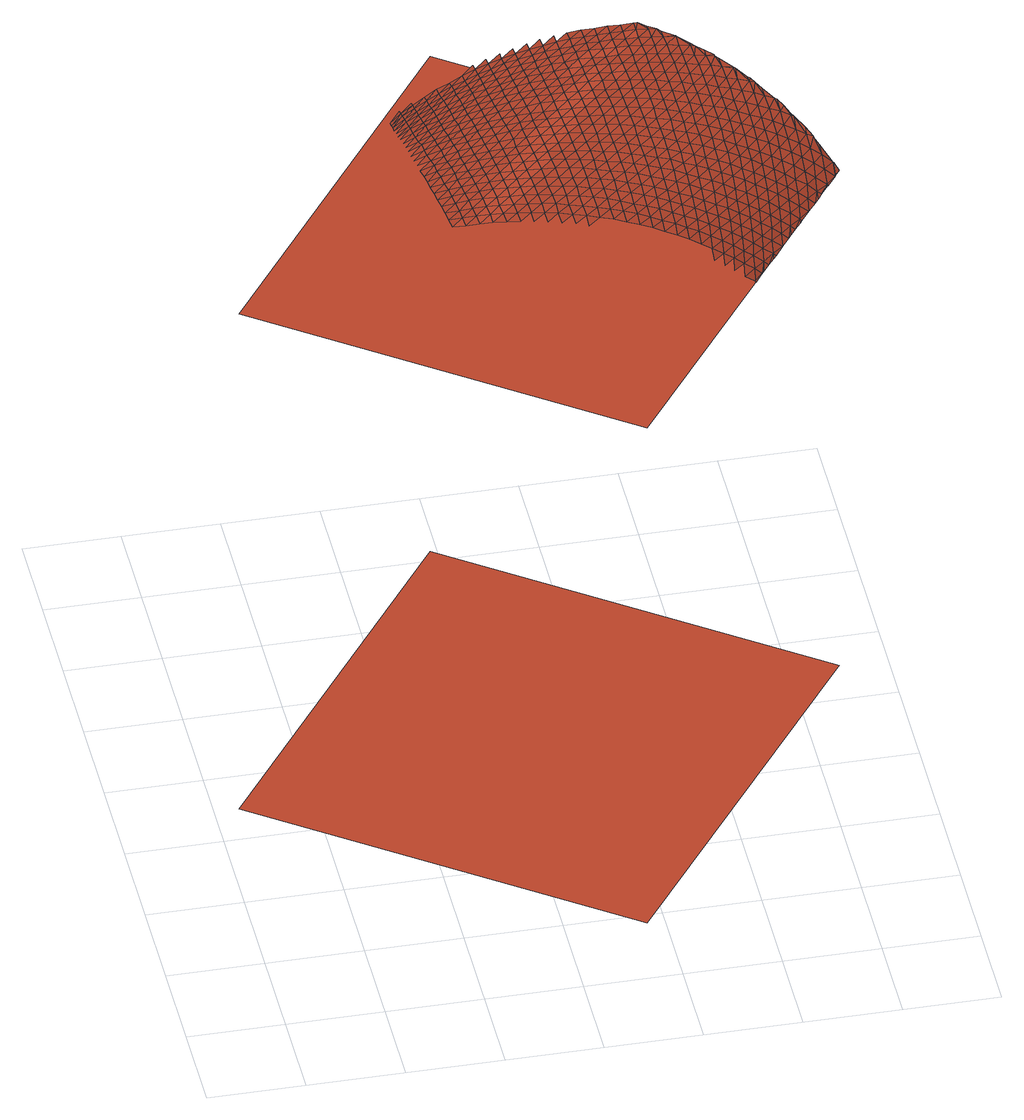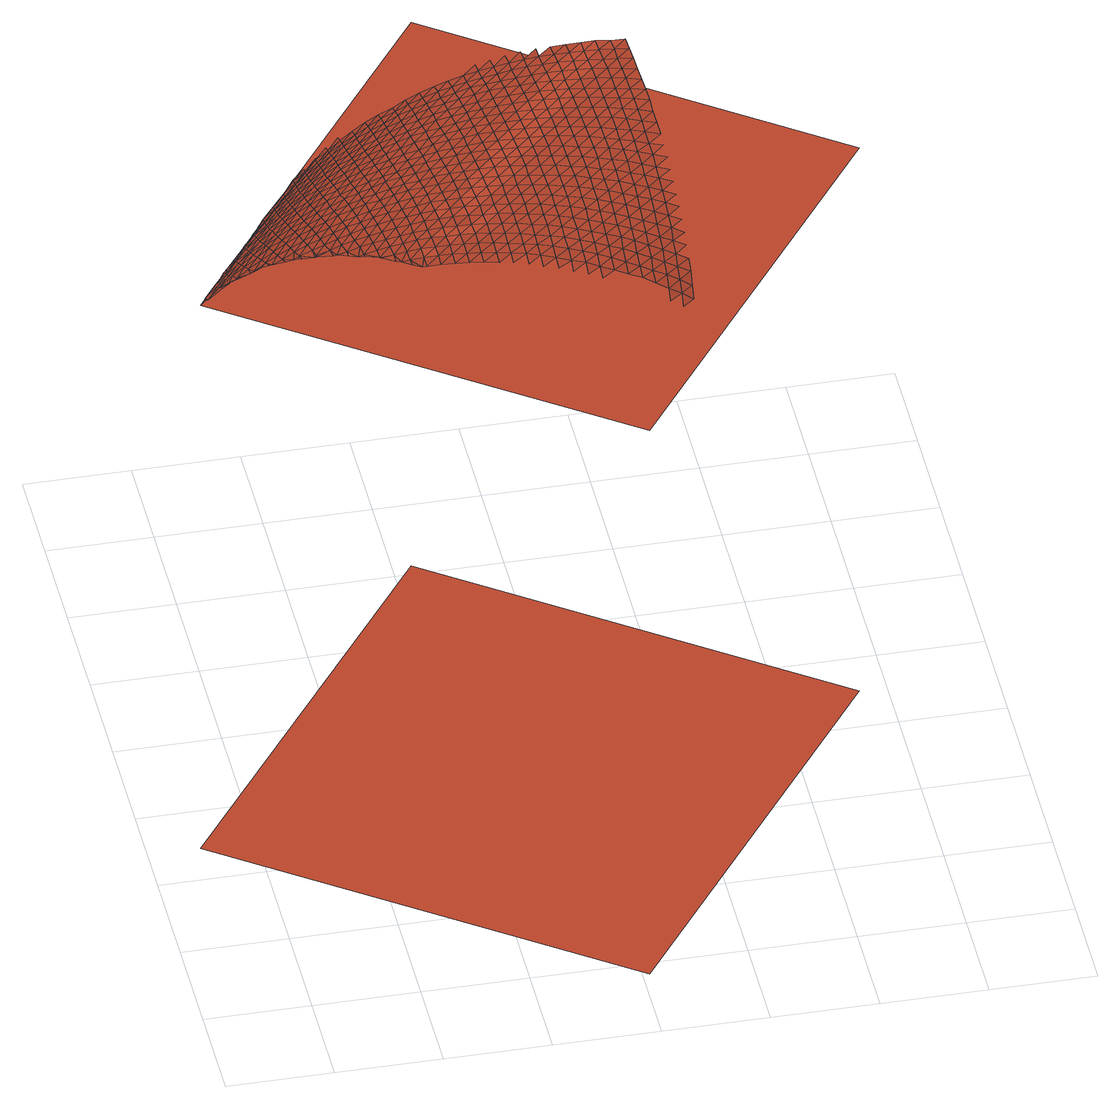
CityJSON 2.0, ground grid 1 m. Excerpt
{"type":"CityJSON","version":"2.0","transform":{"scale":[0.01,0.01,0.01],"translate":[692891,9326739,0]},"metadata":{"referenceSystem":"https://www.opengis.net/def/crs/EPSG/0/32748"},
"CityObjects":{
"building1":{"type":"Building","attributes":{"description":"73, created by Fairuz Akmal Pradana","name":"AC14-73","relativeToTerrain":"entirelyAboveTerrain","GrossPlannedArea":{"value":120,"uom":"m2"},"ConstructionMethod":"New Building","IsLandmarked":"NO","dateOfConstruction":"2025-01-01","measuredHeight":18.37,"class":"1000","function":"1000","usage":"1000","roofType":"1030","storeysAboveGround":2,"storeysBelowGround":0},"geometry":[{"type":"MultiSurface","lod":"2","boundaries":[[[0,1,2]],[[3,2,4]],[[1,0,5]],[[6,4,7]],[[2,3,0]],[[8,7,9]],[[4,6,3]],[[10,9,11]],[[7,8,6]],[[12,5,0]],[[13,11,14]],[[9,10,8]],[[15,0,3]],[[5,12,16]],[[17,14,18]],[[11,13,10]],[[19,3,6]],[[0,15,12]],[[20,18,21]],[[14,17,13]],[[22,6,8]],[[3,19,15]],[[23,21,24]],[[18,20,17]],[[25,8,10]],[[6,22,19]],[[26,16,12]],[[21,23,20]],[[27,10,13]],[[8,25,22]],[[28,12,15]],[[16,26,29]],[[24,30,23]],[[31,13,17]],[[10,27,25]],[[32,15,19]],[[12,28,26]],[[33,34,30]],[[35,17,20]],[[13,31,27]],[[36,19,22]],[[15,32,28]],[[37,20,23]],[[38,39,34]],[[17,35,31]],[[40,22,25]],[[19,36,32]],[[41,29,26]],[[42,23,30]],[[20,37,35]],[[43,44,39]],[[45,25,27]],[[22,40,36]],[[46,26,28]],[[29,41,47]],[[48,30,34]],[[23,42,37]],[[49,27,31]],[[50,51,44]],[[25,45,40]],[[52,28,32]],[[26,46,41]],[[30,48,42]],[[53,34,39]],[[54,31,35]],[[27,49,45]],[[55,56,51]],[[57,32,36]],[[28,52,46]],[[34,53,48]],[[58,35,37]],[[59,39,44]],[[31,54,49]],[[60,36,40]],[[61,62,56]],[[32,57,52]],[[63,47,41]],[[64,37,42]],[[39,59,53]],[[35,58,54]],[[65,44,51]],[[66,40,45]],[[36,60,57]],[[67,68,62]],[[69,41,46]],[[47,63,70]],[[71,42,48]],[[37,64,58]],[[44,65,59]],[[72,45,49]],[[73,51,56]],[[40,66,60]],[[74,46,52]],[[41,69,63]],[[75,76,68]],[[77,48,53]],[[42,71,64]],[[78,49,54]],[[51,73,65]],[[45,72,66]],[[79,56,62]],[[80,52,57]],[[46,74,69]],[[48,77,71]],[[81,53,59]],[[82,83,76]],[[84,54,58]],[[49,78,72]],[[56,79,73]],[[85,57,60]],[[86,62,68]],[[87,88,89]],[[52,80,74]],[[90,70,63]],[[53,81,77]],[[91,58,64]],[[92,59,65]],[[54,84,78]],[[88,87,83]],[[93,60,66]],[[62,86,79]],[[57,85,80]],[[94,68,76]],[[95,63,69]],[[96,89,97]],[[98,64,71]],[[59,92,81]],[[58,91,84]],[[99,65,73]],[[100,66,72]],[[60,93,85]],[[68,94,86]],[[89,96,87]],[[101,69,74]],[[63,95,90]],[[102,76,83]],[[103,71,77]],[[64,98,91]],[[65,99,92]],[[104,73,79]],[[105,72,78]],[[106,97,107]],[[66,100,93]],[[108,74,80]],[[69,101,95]],[[76,102,94]],[[97,106,96]],[[71,103,98]],[[109,77,81]],[[73,104,99]],[[110,78,84]],[[111,83,87]],[[72,105,100]],[[112,79,86]],[[113,80,85]],[[74,108,101]],[[114,115,90]],[[77,109,103]],[[83,111,102]],[[116,81,92]],[[117,84,91]],[[78,110,105]],[[79,112,104]],[[107,118,106]],[[119,87,96]],[[120,85,93]],[[121,86,94]],[[80,113,108]],[[122,90,95]],[[81,116,109]],[[123,91,98]],[[124,92,99]],[[84,117,110]],[[87,119,111]],[[86,121,112]],[[125,93,100]],[[85,120,113]],[[126,94,102]],[[127,96,106]],[[128,95,101]],[[90,122,114]],[[129,98,103]],[[92,124,116]],[[91,123,117]],[[130,99,104]],[[131,100,105]],[[93,125,120]],[[94,126,121]],[[96,127,119]],[[132,101,108]],[[95,128,122]],[[133,102,111]],[[134,103,109]],[[98,129,123]],[[99,130,124]],[[135,104,112]],[[136,105,110]],[[100,131,125]],[[137,108,113]],[[102,133,126]],[[101,132,128]],[[106,138,127]],[[139,140,114]],[[141,109,116]],[[103,134,129]],[[104,135,130]],[[142,111,119]],[[143,110,117]],[[105,136,131]],[[144,112,121]],[[145,113,120]],[[108,137,132]],[[146,114,122]],[[111,142,133]],[[109,141,134]],[[147,116,124]],[[148,117,123]],[[110,143,136]],[[112,144,135]],[[149,119,127]],[[150,121,126]],[[151,120,125]],[[113,145,137]],[[152,122,128]],[[114,146,139]],[[116,147,141]],[[153,124,130]],[[154,123,129]],[[117,148,143]],[[119,149,142]],[[121,150,144]],[[155,125,131]],[[120,151,145]],[[156,126,133]],[[157,128,132]],[[122,152,146]],[[124,153,147]],[[158,129,134]],[[123,154,148]],[[159,130,135]],[[160,131,136]],[[125,155,151]],[[126,156,150]],[[161,132,137]],[[128,157,152]],[[162,133,142]],[[163,134,141]],[[164,165,139]],[[129,158,154]],[[130,159,153]],[[166,135,144]],[[167,136,143]],[[131,160,155]],[[168,137,145]],[[133,162,156]],[[132,161,157]],[[169,141,147]],[[170,139,146]],[[134,163,158]],[[171,142,149]],[[135,166,159]],[[172,143,148]],[[136,167,160]],[[173,144,150]],[[174,145,151]],[[137,168,161]],[[175,146,152]],[[142,171,162]],[[141,169,163]],[[176,147,153]],[[139,170,164]],[[177,148,154]],[[143,172,167]],[[144,173,166]],[[178,150,156]],[[179,151,155]],[[145,174,168]],[[180,152,157]],[[147,176,169]],[[146,175,170]],[[181,154,158]],[[182,153,159]],[[148,177,172]],[[150,178,173]],[[183,155,160]],[[151,179,174]],[[184,156,162]],[[185,157,161]],[[152,180,175]],[[186,158,163]],[[153,182,176]],[[187,188,164]],[[154,181,177]],[[189,159,166]],[[190,160,167]],[[155,183,179]],[[156,184,178]],[[191,161,168]],[[192,162,171]],[[157,185,180]],[[193,163,169]],[[158,186,181]],[[194,164,170]],[[159,189,182]],[[195,166,173]],[[196,167,172]],[[160,190,183]],[[197,168,174]],[[162,192,184]],[[161,191,185]],[[198,169,176]],[[163,193,186]],[[199,170,175]],[[164,194,187]],[[200,172,177]],[[166,195,189]],[[167,196,190]],[[201,173,178]],[[202,174,179]],[[168,197,191]],[[203,175,180]],[[169,198,193]],[[204,176,182]],[[170,199,194]],[[205,177,181]],[[172,200,196]],[[173,201,195]],[[206,179,183]],[[207,178,184]],[[174,202,197]],[[208,180,185]],[[176,204,198]],[[175,203,199]],[[209,210,211,212]],[[213,214,215,216]],[[217,181,186]],[[218,219,187]],[[220,182,189]],[[177,205,200]],[[221,183,190]],[[178,207,201]],[[179,206,202]],[[222,184,192]],[[223,185,191]],[[180,208,203]],[[224,186,193]],[[182,220,204]],[[225,187,194]],[[181,217,205]],[[226,189,195]],[[227,190,196]],[[183,221,206]],[[184,222,207]],[[228,191,197]],[[185,223,208]],[[229,193,198]],[[186,224,217]],[[230,194,199]],[[187,225,218]],[[189,226,220]],[[231,196,200]],[[232,195,201]],[[190,227,221]],[[233,197,202]],[[191,228,223]],[[193,229,224]],[[234,198,204]],[[235,199,203]],[[194,230,225]],[[236,200,205]],[[195,232,226]],[[196,231,227]],[[237,201,207]],[[238,202,206]],[[197,233,228]],[[239,203,208]],[[198,234,229]],[[240,204,220]],[[199,235,230]],[[241,205,217]],[[200,236,231]],[[201,237,232]],[[242,206,221]],[[243,207,222]],[[202,238,233]],[[244,208,223]],[[203,239,235]],[[204,240,234]],[[245,217,224]],[[246,218,225]],[[247,220,226]],[[205,241,236]],[[248,221,227]],[[207,243,237]],[[206,242,238]],[[249,223,228]],[[208,244,239]],[[250,224,229]],[[218,246,251]],[[252,225,230]],[[217,245,241]],[[220,247,240]],[[253,226,232]],[[254,227,231]],[[221,248,242]],[[222,255,243]],[[256,228,233]],[[223,249,244]],[[257,229,234]],[[224,250,245]],[[258,230,235]],[[225,252,246]],[[226,253,247]],[[259,231,236]],[[260,232,237]],[[227,254,248]],[[261,233,238]],[[228,256,249]],[[262,235,239]],[[229,257,250]],[[263,234,240]],[[230,258,252]],[[264,236,241]],[[232,260,253]],[[231,259,254]],[[265,237,243]],[[266,238,242]],[[233,261,256]],[[267,239,244]],[[268,251,246]],[[235,262,258]],[[234,263,257]],[[269,240,247]],[[270,241,245]],[[236,264,259]],[[237,265,260]],[[271,242,248]],[[238,266,261]],[[272,244,249]],[[239,267,262]],[[251,268,273]],[[274,246,252]],[[275,245,250]],[[240,269,263]],[[241,270,264]],[[276,247,253]],[[277,248,254]],[[242,271,266]],[[243,278,265]],[[279,249,256]],[[244,272,267]],[[246,274,268]],[[280,250,257]],[[281,252,258]],[[245,275,270]],[[247,276,269]],[[282,253,260]],[[283,254,259]],[[248,277,271]],[[284,256,261]],[[249,279,272]],[[285,258,262]],[[252,281,274]],[[286,257,263]],[[250,280,275]],[[287,259,264]],[[253,282,276]],[[254,283,277]],[[288,260,265]],[[289,261,266]],[[256,284,279]],[[290,273,268]],[[291,262,267]],[[258,285,281]],[[257,286,280]],[[292,263,269]],[[293,264,270]],[[259,287,283]],[[260,288,282]],[[294,266,271]],[[261,289,284]],[[273,290,295]],[[296,267,272]],[[297,268,274]],[[262,291,285]],[[263,292,286]],[[298,270,275]],[[299,269,276]],[[264,293,287]],[[300,271,277]],[[265,301,288]],[[266,294,289]],[[302,272,279]],[[268,297,290]],[[267,296,291]],[[303,274,281]],[[304,275,280]],[[269,299,292]],[[270,298,293]],[[305,276,282]],[[306,277,283]],[[271,300,294]],[[307,279,284]],[[272,302,296]],[[274,303,297]],[[308,281,285]],[[309,280,286]],[[275,304,298]],[[276,305,299]],[[310,283,287]],[[311,282,288]],[[277,306,300]],[[312,284,289]],[[279,307,302]],[[313,295,290]],[[314,285,291]],[[281,308,303]],[[280,309,304]],[[315,286,292]],[[316,287,293]],[[283,310,306]],[[282,311,305]],[[317,289,294]],[[284,312,307]],[[295,313,318]],[[319,290,297]],[[320,291,296]],[[285,314,308]],[[286,315,309]],[[321,293,298]],[[322,292,299]],[[287,316,310]],[[288,323,311]],[[324,294,300]],[[289,317,312]],[[290,319,313]],[[325,296,302]],[[326,297,303]],[[291,320,314]],[[327,298,304]],[[292,322,315]],[[293,321,316]],[[328,299,305]],[[329,300,306]],[[294,324,317]],[[330,302,307]],[[297,326,319]],[[296,325,320]],[[331,303,308]],[[332,304,309]],[[298,327,321]],[[299,328,322]],[[333,306,310]],[[334,305,311]],[[300,329,324]],[[335,318,313]],[[336,307,312]],[[302,330,325]],[[303,331,326]],[[337,308,314]],[[304,332,327]],[[338,309,315]],[[339,310,316]],[[305,334,328]],[[306,333,329]],[[318,335,340]],[[341,312,317]],[[307,336,330]],[[342,313,319]],[[343,314,320]],[[308,337,331]],[[309,338,332]],[[344,315,322]],[[345,316,321]],[[310,339,333]],[[311,346,334]],[[347,317,324]],[[313,342,335]],[[312,341,336]],[[348,319,326]],[[349,320,325]],[[314,343,337]],[[350,321,327]],[[315,344,338]],[[316,345,339]],[[351,322,328]],[[352,324,329]],[[317,347,341]],[[319,348,342]],[[353,325,330]],[[354,326,331]],[[320,349,343]],[[355,327,332]],[[321,350,345]],[[322,351,344]],[[356,329,333]],[[357,328,334]],[[358,340,335]],[[324,352,347]],[[359,330,336]],[[326,354,348]],[[325,353,349]],[[360,331,337]],[[361,332,338]],[[327,355,350]],[[362,333,339]],[[340,358,363]],[[328,357,351]],[[329,356,352]],[[364,335,342]],[[365,336,341]],[[330,359,353]],[[331,360,354]],[[366,337,343]],[[332,361,355]],[[367,338,344]],[[368,339,345]],[[333,362,356]],[[335,364,358]],[[334,369,357]],[[370,341,347]],[[371,342,348]],[[336,365,359]],[[372,343,349]],[[337,366,360]],[[338,367,361]],[[373,345,350]],[[374,344,351]],[[339,368,362]],[[375,347,352]],[[342,371,364]],[[341,370,365]],[[376,348,354]],[[377,349,353]],[[343,372,366]],[[378,350,355]],[[379,363,358]],[[345,373,368]],[[344,374,367]],[[380,351,357]],[[381,352,356]],[[347,375,370]],[[348,376,371]],[[382,353,359]],[[383,354,360]],[[349,377,372]],[[363,379,384]],[[385,355,361]],[[350,378,373]],[[386,356,362]],[[351,380,374]],[[387,358,364]],[[352,381,375]],[[388,359,365]],[[354,383,376]],[[353,382,377]],[[389,360,366]],[[355,385,378]],[[390,361,367]],[[358,387,379]],[[391,362,368]],[[356,386,381]],[[357,392,380]],[[393,364,371]],[[394,365,370]],[[359,388,382]],[[360,389,383]],[[395,366,372]],[[361,390,385]],[[396,368,373]],[[397,367,374]],[[362,391,386]],[[364,393,387]],[[398,370,375]],[[399,371,376]],[[365,394,388]],[[400,372,377]],[[366,395,389]],[[401,384,379]],[[402,373,378]],[[367,397,390]],[[368,396,391]],[[403,374,380]],[[404,375,381]],[[371,399,393]],[[370,398,394]],[[405,376,383]],[[384,401,406]],[[407,377,382]],[[372,400,395]],[[408,379,387]],[[409,378,385]],[[373,402,396]],[[374,403,397]],[[410,381,386]],[[375,404,398]],[[376,405,399]],[[411,382,388]],[[412,383,389]],[[377,407,400]],[[379,408,401]],[[378,409,402]],[[413,385,390]],[[414,387,393]],[[415,386,391]],[[381,410,404]],[[380,416,403]],[[417,388,394]],[[383,412,405]],[[382,411,407]],[[418,389,395]],[[387,414,408]],[[385,413,409]],[[419,391,396]],[[420,390,397]],[[386,415,410]],[[421,393,399]],[[422,406,401]],[[423,394,398]],[[388,417,411]],[[389,418,412]],[[424,395,400]],[[425,396,402]],[[393,421,414]],[[390,420,413]],[[391,419,415]],[[406,422,426]],[[427,397,403]],[[428,398,404]],[[429,399,405]],[[394,423,417]],[[430,400,407]],[[395,424,418]],[[431,401,408]],[[432,402,409]],[[396,425,419]],[[397,427,420]],[[433,404,410]],[[399,429,421]],[[398,428,423]],[[434,403,416]],[[435,405,412]],[[401,431,422]],[[436,407,411]],[[400,430,424]],[[437,438,426]],[[439,408,414]],[[402,432,425]],[[440,409,413]],[[441,410,415]],[[404,433,428]],[[403,434,427]],[[405,435,429]],[[442,411,417]],[[443,412,418]],[[407,436,430]],[[408,439,431]],[[444,426,422]],[[445,414,421]],[[409,440,432]],[[446,415,419]],[[447,413,420]],[[410,441,433]],[[448,417,423]],[[412,443,435]],[[411,442,436]],[[449,418,424]],[[426,444,437]],[[414,445,439]],[[450,419,425]],[[413,447,440]],[[415,446,441]],[[451,421,429]],[[452,420,427]],[[453,422,431]],[[454,423,428]],[[417,448,442]],[[418,449,443]],[[455,424,430]],[[422,453,444]],[[421,451,445]],[[456,425,432]],[[457,458,437]],[[419,450,446]],[[420,452,447]],[[459,428,433]],[[460,429,435]],[[423,454,448]],[[461,427,434]],[[462,430,436]],[[424,455,449]],[[463,431,439]],[[425,456,450]],[[464,432,440]],[[429,460,451]],[[465,433,441]],[[428,459,454]],[[431,463,453]],[[427,461,452]],[[466,435,443]],[[467,436,442]],[[430,462,455]],[[468,437,444]],[[469,439,445]],[[432,464,456]],[[470,441,446]],[[471,440,447]],[[437,468,457]],[[433,465,459]],[[435,466,460]],[[472,442,448]],[[473,443,449]],[[436,467,462]],[[439,469,463]],[[474,444,453]],[[475,445,451]],[[476,446,450]],[[440,471,464]],[[441,470,465]],[[477,447,452]],[[478,448,454]],[[443,473,466]],[[442,472,467]],[[479,449,455]],[[480,481,457]],[[444,474,468]],[[445,475,469]],[[482,451,460]],[[483,450,456]],[[446,476,470]],[[484,453,463]],[[447,477,471]],[[485,454,459]],[[448,478,472]],[[486,452,461]],[[449,479,473]],[[487,455,462]],[[453,484,474]],[[451,482,475]],[[488,457,468]],[[450,483,476]],[[489,456,464]],[[490,459,465]],[[491,460,466]],[[454,485,478]],[[452,486,477]],[[455,487,479]],[[492,462,467]],[[493,463,469]],[[457,488,480]],[[460,491,482]],[[456,489,483]],[[494,465,470]],[[495,464,471]],[[459,490,485]],[[463,493,484]],[[496,466,473]],[[497,467,472]],[[498,468,474]],[[462,492,487]],[[499,469,475]],[[500,501,480]],[[468,498,488]],[[502,470,476]],[[464,495,489]],[[465,494,490]],[[466,496,491]],[[503,471,477]],[[504,472,478]],[[505,473,479]],[[467,497,492]],[[501,500,506]],[[469,499,493]],[[507,474,484]],[[508,475,482]],[[509,476,483]],[[470,502,494]],[[471,503,495]],[[510,478,485]],[[473,505,496]],[[472,504,497]],[[511,479,487]],[[512,477,486]],[[513,480,488]],[[474,507,498]],[[475,508,499]],[[480,513,500]],[[514,482,491]],[[476,509,502]],[[515,484,493]],[[516,483,489]],[[517,485,490]],[[478,510,504]],[[477,512,503]],[[479,511,505]],[[518,487,492]],[[506,519,520]],[[484,515,507]],[[521,488,498]],[[482,514,508]],[[519,506,500]],[[483,516,509]],[[522,489,495]],[[523,491,496]],[[524,490,494]],[[485,517,510]],[[525,492,497]],[[487,518,511]],[[526,493,499]],[[488,521,513]],[[491,523,514]],[[527,494,502]],[[489,522,516]],[[490,524,517]],[[493,526,515]],[[528,495,503]],[[529,496,505]],[[530,497,504]],[[531,498,507]],[[492,525,518]],[[532,499,508]],[[533,500,513]],[[498,531,521]],[[534,502,509]],[[494,527,524]],[[495,528,522]],[[496,529,523]],[[500,533,519]],[[535,504,510]],[[536,505,511]],[[497,530,525]],[[537,503,512]],[[499,532,526]],[[538,507,515]],[[539,508,514]],[[502,534,527]],[[540,509,516]],[[541,510,517]],[[505,536,529]],[[504,535,530]],[[503,537,528]],[[542,511,518]],[[543,513,521]],[[519,533,544]],[[507,538,531]],[[508,539,532]],[[513,543,533]],[[545,514,523]],[[509,540,534]],[[546,515,526]],[[547,516,522]],[[548,517,524]],[[510,541,535]],[[511,542,536]],[[549,518,525]],[[550,544,533]],[[515,546,538]],[[551,521,531]],[[514,545,539]],[[516,547,540]],[[552,524,527]],[[553,523,529]],[[517,548,541]],[[554,522,528]],[[555,525,530]],[[518,549,542]],[[556,526,532]],[[557,528,537]],[[521,551,543]],[[523,553,545]],[[558,527,534]],[[524,552,548]],[[522,554,547]],[[526,556,546]],[[559,529,536]],[[560,530,535]],[[525,555,549]],[[561,531,538]],[[528,557,554]],[[562,532,539]],[[563,533,543]],[[533,563,550]],[[531,561,551]],[[564,534,540]],[[527,558,552]],[[529,559,553]],[[565,535,541]],[[530,560,555]],[[566,536,542]],[[532,562,556]],[[567,538,546]],[[554,557,568]],[[569,539,545]],[[534,564,558]],[[570,540,547]],[[571,541,548]],[[535,565,560]],[[536,566,559]],[[550,563,572]],[[573,542,549]],[[574,543,551]],[[538,567,561]],[[575,547,554]],[[539,569,562]],[[543,574,563]],[[576,545,553]],[[540,570,564]],[[577,548,552]],[[578,546,556]],[[541,571,565]],[[575,554,568]],[[542,573,566]],[[579,549,555]],[[580,572,563]],[[547,575,570]],[[546,578,567]],[[581,551,561]],[[545,576,569]],[[582,552,558]],[[548,577,571]],[[583,553,559]],[[584,555,560]],[[549,579,573]],[[585,556,562]],[[551,581,574]],[[586,558,564]],[[552,582,577]],[[553,583,576]],[[587,560,565]],[[588,559,566]],[[556,585,578]],[[570,575,589]],[[555,584,579]],[[590,561,567]],[[563,591,580]],[[592,562,569]],[[591,563,574]],[[558,586,582]],[[593,564,570]],[[561,590,581]],[[594,565,571]],[[559,588,583]],[[560,587,584]],[[595,566,573]],[[562,592,585]],[[596,570,589]],[[597,567,578]],[[598,569,576]],[[564,593,586]],[[599,571,577]],[[565,594,587]],[[580,591,600]],[[566,595,588]],[[601,573,579]],[[602,574,581]],[[567,597,590]],[[570,596,593]],[[569,598,592]],[[603,577,582]],[[574,602,591]],[[604,576,583]],[[571,599,594]],[[605,578,585]],[[606,579,584]],[[573,601,595]],[[607,600,591]],[[593,596,608]],[[609,582,586]],[[610,581,590]],[[578,605,597]],[[576,604,598]],[[577,603,599]],[[611,583,588]],[[612,584,587]],[[579,606,601]],[[613,585,592]],[[581,610,602]],[[586,593,609]],[[582,609,603]],[[591,614,607]],[[615,587,594]],[[583,611,604]],[[584,612,606]],[[616,588,595]],[[585,613,605]],[[617,590,597]],[[614,591,602]],[[618,592,598]],[[619,594,599]],[[609,593,620]],[[587,615,612]],[[590,617,610]],[[588,616,611]],[[621,595,601]],[[592,618,613]],[[622,597,605]],[[623,599,603]],[[624,598,604]],[[594,619,615]],[[625,603,609]],[[626,601,606]],[[595,621,616]],[[627,602,610]],[[625,609,620]],[[597,622,617]],[[598,624,618]],[[602,627,614]],[[599,623,619]],[[603,625,623]],[[628,604,611]],[[629,606,612]],[[601,626,621]],[[630,605,613]],[[604,628,624]],[[631,612,615]],[[605,630,622]],[[632,610,617]],[[606,629,626]],[[633,611,616]],[[614,627,634]],[[623,625,635]],[[636,613,618]],[[610,632,627]],[[637,615,619]],[[612,631,629]],[[611,633,628]],[[638,616,621]],[[613,636,630]],[[639,619,623]],[[640,634,627]],[[641,617,622]],[[642,618,624]],[[643,623,635]],[[615,637,631]],[[644,621,626]],[[616,638,633]],[[617,641,632]],[[619,639,637]],[[623,643,639]],[[618,642,636]],[[645,624,628]],[[646,622,630]],[[647,626,629]],[[621,644,638]],[[648,627,632]],[[627,648,640]],[[622,646,641]],[[624,645,642]],[[649,629,631]],[[637,639,650]],[[626,647,644]],[[651,628,633]],[[652,630,636]],[[653,631,637]],[[629,649,647]],[[628,651,645]],[[654,633,638]],[[630,652,646]],[[655,632,641]],[[640,648,656]],[[657,637,650]],[[658,636,642]],[[631,653,649]],[[632,655,648]],[[659,638,644]],[[633,654,651]],[[637,657,653]],[[636,658,652]],[[660,656,648]],[[661,641,646]],[[662,642,645]],[[663,644,647]],[[638,659,654]],[[641,661,655]],[[664,649,653]],[[642,662,658]],[[665,647,649]],[[664,653,657]],[[644,663,659]],[[666,645,651]],[[667,646,652]],[[648,668,660]],[[649,664,665]],[[668,648,655]],[[647,665,663]],[[645,666,662]],[[646,667,661]],[[669,651,654]],[[670,652,658]],[[665,664,671]],[[672,654,659]],[[651,669,666]],[[652,670,667]],[[673,655,661]],[[674,658,662]],[[675,659,663]],[[654,672,669]],[[676,663,665]],[[655,673,668]],[[677,665,671]],[[665,677,676]],[[658,674,670]],[[659,675,672]],[[678,662,666]],[[679,661,667]],[[663,676,675]],[[661,679,673]],[[662,678,674]],[[680,666,669]],[[681,667,670]],[[675,676,682]],[[683,668,673]],[[684,669,672]],[[666,680,678]],[[667,681,679]],[[685,672,675]],[[686,670,674]],[[669,684,680]],[[685,675,682]],[[670,686,681]],[[672,685,684]],[[687,673,679]],[[688,674,678]],[[673,687,683]],[[674,688,686]],[[689,678,680]],[[684,685,690]],[[691,679,681]],[[683,687,692]],[[693,680,684]],[[678,689,688]],[[694,684,690]],[[679,691,687]],[[695,681,686]],[[680,693,689]],[[684,694,693]],[[696,692,687]],[[681,695,691]],[[697,686,688]],[[693,694,698]],[[686,697,695]],[[699,689,693]],[[700,688,689]],[[701,687,691]],[[687,701,696]],[[699,693,698]],[[689,699,700]],[[688,700,697]],[[702,691,695]],[[696,701,703]],[[700,699,704]],[[691,702,701]],[[705,695,697]],[[706,703,701]],[[707,697,700]],[[695,705,702]],[[707,700,704]],[[697,707,705]],[[701,708,706]],[[708,701,702]],[[705,707,709]],[[705,709,710]],[[711,702,705]],[[711,705,710]],[[702,711,708]],[[708,711,712]],[[712,711,713]],[[209,712,713]]],"semantics":{"surfaces":[{"type":"RoofSurface","name":"Roof 84"},{"type":"RoofSurface","name":"Roof 29"},{"type":"RoofSurface","name":"Roof 24"},{"type":"RoofSurface","name":"Roof 36"},{"type":"RoofSurface","name":"Roof 69"},{"type":"RoofSurface","name":"Roof 72"},{"type":"RoofSurface","name":"Roof 8"},{"type":"RoofSurface","name":"Roof 65"},{"type":"RoofSurface","name":"Roof 71"},{"type":"RoofSurface","name":"Roof 11"},{"type":"RoofSurface","name":"Roof 12"},{"type":"RoofSurface","name":"Roof 56"},{"type":"RoofSurface","name":"Roof 83"},{"type":"RoofSurface","name":"Roof 73"},{"type":"RoofSurface","name":"Roof 82"},{"type":"RoofSurface","name":"Roof 9"},{"type":"RoofSurface","name":"Roof 15"},{"type":"RoofSurface","name":"Roof 7"},{"type":"RoofSurface","name":"Roof 5"},{"type":"RoofSurface","name":"Roof 43"},{"type":"RoofSurface","name":"Roof 23"},{"type":"RoofSurface","name":"Roof 34"},{"type":"RoofSurface","name":"Roof 19"},{"type":"RoofSurface","name":"Roof 55"},{"type":"RoofSurface","name":"Roof 41"},{"type":"RoofSurface","name":"Roof 86"},{"type":"RoofSurface","name":"Roof 63"},{"type":"RoofSurface","name":"Roof 54"},{"type":"RoofSurface","name":"Roof 47"},{"type":"RoofSurface","name":"Roof 78"},{"type":"RoofSurface","name":"Roof 76"},{"type":"RoofSurface","name":"Roof 51"},{"type":"RoofSurface","name":"Roof 45"},{"type":"RoofSurface","name":"Roof 40"},{"type":"RoofSurface","name":"Roof 60"},{"type":"RoofSurface","name":"Roof 68"},{"type":"RoofSurface","name":"Roof 20"},{"type":"RoofSurface","name":"Roof 22"},{"type":"RoofSurface","name":"Roof 61"},{"type":"RoofSurface","name":"Roof 52"},{"type":"RoofSurface","name":"Roof 50"},{"type":"RoofSurface","name":"Roof 1"},{"type":"RoofSurface","name":"Roof 74"},{"type":"RoofSurface","name":"Roof 6"},{"type":"RoofSurface","name":"Roof 18"},{"type":"RoofSurface","name":"Roof 70"},{"type":"RoofSurface","name":"Roof 75"},{"type":"RoofSurface","name":"Roof 39"},{"type":"RoofSurface","name":"Roof 77"},{"type":"RoofSurface","name":"Roof 32"}],"values":[0,0,1,0,0,2,0,2,0,1,3,2,0,4,3,2,0,1,5,3,0,1,5,3,2,0,4,5,2,0,4,6,5,3,2,1,4,5,3,2,0,4,5,5,2,0,1,6,5,3,7,0,0,4,6,5,5,2,7,0,4,6,5,5,2,0,7,1,8,5,3,7,2,0,9,4,6,3,5,2,7,0,1,10,6,11,5,3,7,0,7,0,8,6,10,5,3,2,7,0,9,4,6,5,5,12,2,0,7,1,9,13,8,11,5,3,14,2,12,0,7,4,10,15,16,3,5,2,7,0,1,9,13,6,11,12,5,3,5,7,0,16,0,6,11,10,16,3,5,7,2,12,0,7,4,6,11,5,12,5,2,0,7,16,12,4,9,6,11,5,3,14,2,12,7,0,4,10,13,11,11,3,5,2,7,0,4,9,12,6,11,12,5,2,5,7,0,1,6,10,11,13,17,5,3,7,12,0,0,7,4,6,11,10,5,5,2,0,7,12,9,4,6,11,17,5,5,2,0,12,7,1,4,9,11,11,5,3,2,14,0,4,9,15,11,12,3,17,2,5,7,0,1,6,9,11,5,17,3,12,14,0,0,7,18,15,11,10,3,5,17,2,0,7,7,4,6,11,5,17,2,5,0,7,4,6,9,11,11,3,5,19,2,14,0,4,7,15,10,11,3,2,17,5,7,0,4,6,9,11,5,3,17,19,0,5,0,7,6,11,17,3,5,19,2,0,7,4,7,6,11,5,17,20,8,2,21,5,0,4,7,6,9,11,11,3,5,19,2,14,0,4,7,11,11,3,2,19,21,5,0,7,4,6,11,2,22,17,19,0,5,1,7,6,11,17,3,5,19,0,0,7,4,7,6,11,17,3,2,21,5,0,4,7,6,11,17,2,21,19,0,5,5,1,8,7,11,11,3,2,19,21,5,0,14,4,15,11,17,2,3,19,0,5,1,7,6,11,17,21,19,3,5,0,0,14,18,15,11,17,21,21,2,3,0,5,4,6,7,11,17,21,2,21,0,5,5,4,6,11,11,19,21,3,2,0,5,4,14,15,11,21,17,21,2,3,0,4,5,6,11,23,17,21,19,3,0,22,0,6,14,11,17,24,19,21,0,3,0,5,4,6,11,17,21,21,2,0,22,4,5,6,11,17,23,19,21,0,3,0,4,5,11,11,23,21,19,21,2,0,3,4,5,15,11,23,17,21,19,0,2,1,3,6,11,17,24,19,21,0,0,3,18,5,15,23,11,17,21,21,0,2,4,3,6,23,11,17,23,19,21,0,3,4,18,5,11,23,11,23,19,21,0,2,4,3,15,11,23,17,21,19,0,4,2,6,3,25,11,17,23,19,21,0,0,18,26,3,15,23,11,17,21,21,0,0,4,6,25,3,11,23,17,21,21,0,4,2,6,11,23,11,23,19,21,0,26,4,0,3,15,11,23,17,21,21,27,0,4,6,2,25,11,17,23,19,21,0,0,26,6,15,3,23,17,19,21,21,0,4,0,6,25,11,23,17,21,21,27,4,0,6,0,11,23,17,23,27,19,21,26,28,4,0,15,11,23,19,21,21,27,4,0,25,15,11,0,17,23,19,21,26,28,6,0,11,23,27,17,19,24,21,18,25,0,15,29,0,11,23,17,21,21,27,4,6,0,11,23,17,0,23,27,30,21,31,26,18,28,11,11,0,23,19,23,21,27,29,26,4,15,0,11,17,23,30,21,31,26,6,28,11,25,0,27,17,19,23,21,29,26,18,31,15,0,17,23,17,0,21,21,27,6,18,25,11,17,27,0,23,21,21,31,26,18,11,28,31,17,23,19,23,21,27,31,26,15,18,11,28,17,23,21,21,32,31,27,25,15,11,27,28,17,19,0,23,21,31,26,31,15,18,17,23,17,28,21,21,27,33,25,15,11,18,17,27,23,21,31,21,27,33,31,11,18,17,23,28,19,23,21,34,27,31,26,15,11,18,17,23,21,21,28,32,31,27,33,26,11,29,15,17,19,28,23,21,35,31,31,26,34,15,36,23,17,17,21,21,27,33,25,17,15,17,29,18,23,21,31,21,27,33,31,11,17,36,23,34,30,23,21,28,27,31,26,17,15,17,23,21,18,37,33,34,31,27,33,26,11,29,15,17,30,23,21,34,31,31,26,15,17,25,17,36,21,37,27,18,33,26,17,17,36,29,23,21,21,31,15,27,33,34,31,15,17,25,30,21,23,27,31,36,26,17,15,17,21,23,34,37,33,31,36,27,33,26,15,17,31,30,36,23,21,35,36,31,32,26,17,17,25,21,37,27,33,17,17,26,21,23,31,36,21,31,35,27,34,17,15,32,21,25,21,23,27,36,31,26,17,17,21,38,23,37,33,31,11,27,17,34,26,21,31,21,23,39,40,17,32,31,26,17,25,21,37,29,33,17,17,38,21,26,21,23,31,31,34,27,21,41,21,33,25,23,29,31,17,26,21,17,37,23,33,17,31,27,34,21,17,26,37,23,31,26,21,31,33,37,26,34,17,29,33,21,37,26,23,31,19,34,31,27,17,21,23,26,33,21,42,29,26,31,37,23,33,34,31,27,37,37,23,26,31,21,37,26,26,31,33,34,21,31,37,33,23,26,43,31,34,31,27,23,26,33,37,31,37,44,23,26,31,34,37,34,23,27,31,26,31,24,26,26,31,33,31,23,26,23,34,24,23,31,26,27,31,23,33,31,26,31,26,34,26,27,31,26,31,26,26,31,26,33,31,34,31,27,45,32,34,26,31,45,33,31,27,27,34,31,31,46,31,31,29,33,34,46,47,31,32,34,27,33,31,34,29,32,27,48,34,33,49,32,32,32,32,33,48,33]}}]}
},
"vertices":[
[241,308,734],[229,296,734],[228,309,733],[241,321,733],[227,322,732],[242,295,734],[240,335,732],[226,335,730],[239,348,731],[225,349,728],[238,361,729],[224,362,726],[255,307,735],[237,374,727],[223,375,724],[254,321,734],[256,294,735],[236,388,725],[223,388,721],[253,334,734],[235,401,722],[222,401,718],[252,347,733],[235,414,720],[221,414,715],[251,361,731],[269,307,735],[250,374,730],[268,320,735],[269,294,735],[234,427,716],[250,387,728],[267,333,735],[221,427,712],[233,440,713],[249,400,726],[266,346,734],[248,413,723],[220,440,708],[233,453,709],[265,360,733],[282,306,735],[247,426,720],[220,453,704],[233,466,706],[264,373,732],[281,319,735],[283,293,734],[247,439,718],[263,386,730],[220,466,700],[232,478,701],[281,332,735],[246,453,714],[262,399,729],[220,479,695],[232,491,697],[280,346,735],[261,413,726],[246,465,711],[279,359,734],[220,491,691],[232,504,692],[296,305,734],[261,426,724],[245,478,707],[278,372,734],[220,504,686],[232,516,688],[295,318,735],[297,292,733],[260,439,722],[277,385,732],[245,491,703],[294,331,735],[220,516,680],[233,528,682],[259,452,719],[276,399,731],[245,504,699],[294,345,735],[259,465,715],[221,528,675],[233,541,677],[275,412,729],[293,358,735],[245,516,694],[234,553,672],[221,540,669],[222,552,664],[310,304,733],[274,425,727],[258,478,712],[292,371,735],[245,529,689],[309,317,734],[234,565,666],[223,564,657],[273,438,725],[258,491,708],[291,385,734],[308,331,735],[245,541,684],[273,451,722],[258,503,704],[290,398,733],[235,577,660],[224,576,651],[307,344,735],[272,464,720],[289,411,731],[246,553,679],[258,516,700],[306,357,735],[323,303,731],[310,291,732],[272,477,717],[288,424,730],[236,589,654],[246,565,674],[305,370,735],[258,529,696],[323,316,733],[287,438,728],[271,490,713],[305,384,735],[258,541,691],[247,578,668],[322,330,734],[286,451,726],[271,503,710],[304,397,734],[321,343,735],[258,553,686],[286,464,723],[271,516,706],[303,410,733],[320,356,735],[248,589,662],[337,303,729],[324,290,730],[285,477,721],[259,566,681],[302,423,732],[271,528,702],[319,369,735],[337,316,731],[284,490,718],[301,437,730],[259,578,676],[271,541,698],[318,383,735],[336,329,732],[284,503,715],[300,450,729],[317,396,735],[271,553,693],[335,342,733],[299,463,727],[284,515,711],[316,409,734],[334,355,734],[271,566,688],[298,476,724],[351,302,726],[338,289,727],[284,528,708],[316,422,734],[333,368,735],[298,489,722],[350,315,728],[271,578,684],[315,436,733],[283,541,704],[332,382,735],[350,328,730],[297,502,719],[314,449,731],[284,553,700],[331,395,735],[349,341,732],[313,462,729],[297,515,716],[330,408,735],[284,566,695],[348,354,733],[312,475,728],[365,301,723],[352,289,724],[297,528,713],[329,421,735],[347,368,734],[284,578,690],[311,488,725],[364,314,725],[297,540,709],[328,435,734],[346,381,735],[311,501,723],[363,327,728],[328,448,733],[297,553,705],[345,394,735],[363,340,730],[310,514,720],[327,461,732],[344,407,735],[297,565,701],[362,353,731],[651,454,618],[293,715,618],[25,348,618],[382,87,618],[293,715,0],[651,454,0],[382,87,0],[25,348,0],[326,474,730],[378,300,719],[365,288,720],[310,527,717],[343,421,735],[297,578,697],[361,367,733],[325,488,728],[378,313,722],[310,540,714],[342,434,735],[360,380,734],[324,501,726],[377,326,725],[341,447,734],[310,553,711],[359,393,734],[324,513,724],[376,339,727],[341,460,733],[310,565,707],[358,406,735],[376,353,729],[324,526,721],[340,473,732],[357,420,735],[310,578,703],[375,366,731],[339,487,731],[391,313,718],[323,539,718],[356,433,735],[374,379,732],[338,500,729],[392,300,715],[391,326,721],[323,552,715],[355,446,735],[310,590,699],[373,392,733],[338,513,727],[390,339,724],[354,459,734],[323,564,712],[372,405,734],[389,352,726],[337,526,725],[354,473,734],[323,577,709],[371,419,735],[388,365,728],[404,312,714],[337,538,722],[353,486,733],[370,432,735],[388,378,730],[405,299,710],[404,325,717],[352,499,731],[337,551,720],[369,445,735],[323,589,705],[387,391,732],[351,512,730],[403,338,720],[336,564,717],[368,458,735],[386,404,733],[403,351,723],[351,525,728],[367,472,735],[336,577,713],[385,418,734],[418,312,709],[402,364,725],[350,538,726],[367,485,734],[384,431,735],[418,299,705],[401,377,727],[417,324,712],[366,498,733],[350,551,723],[383,444,735],[337,589,710],[400,390,729],[417,337,716],[365,511,732],[350,563,721],[382,457,735],[399,404,731],[416,350,719],[365,524,730],[381,471,735],[350,576,718],[399,417,732],[431,311,703],[416,363,722],[364,537,728],[380,484,735],[398,430,734],[431,299,699],[430,324,707],[415,377,724],[380,497,734],[364,550,726],[350,588,715],[397,443,734],[414,390,727],[430,337,711],[379,510,733],[364,562,724],[396,457,735],[413,403,729],[430,350,714],[378,523,732],[395,470,735],[364,575,722],[443,311,697],[412,416,730],[429,363,718],[378,536,731],[394,483,735],[443,299,692],[411,429,732],[443,324,702],[428,376,721],[377,549,729],[393,496,735],[364,588,719],[411,443,733],[443,337,706],[428,389,723],[393,509,734],[377,562,727],[410,456,734],[427,402,726],[443,349,710],[392,522,734],[409,469,735],[377,574,725],[456,311,691],[426,415,728],[442,362,713],[391,535,732],[408,482,735],[456,299,686],[456,324,695],[425,429,730],[442,375,717],[391,548,731],[407,496,735],[377,587,723],[424,442,731],[456,336,700],[441,388,720],[406,509,735],[391,561,729],[423,455,733],[456,349,704],[440,402,722],[406,522,734],[468,311,684],[391,574,728],[422,468,734],[439,415,725],[455,362,708],[468,299,679],[405,535,734],[421,481,734],[468,324,689],[439,428,727],[455,375,712],[405,548,733],[421,495,735],[391,586,726],[468,336,694],[438,441,729],[454,388,715],[420,508,735],[404,560,731],[437,454,731],[468,349,698],[454,401,718],[480,312,677],[419,521,735],[404,573,730],[436,468,732],[468,362,703],[480,299,671],[453,414,721],[481,324,682],[419,534,734],[435,481,733],[452,427,724],[468,375,707],[418,547,734],[481,337,687],[434,494,734],[404,586,728],[451,440,726],[467,388,711],[433,507,734],[418,560,733],[481,349,692],[492,312,669],[450,454,728],[467,401,714],[433,520,735],[491,300,663],[418,572,731],[449,467,730],[481,362,697],[466,414,718],[493,324,675],[432,533,734],[448,480,732],[418,585,730],[481,374,701],[465,427,720],[503,301,654],[491,288,657],[493,337,680],[432,546,734],[448,493,733],[464,440,723],[480,387,705],[504,313,661],[493,349,685],[447,507,734],[431,559,733],[464,453,726],[480,400,709],[446,520,734],[493,362,690],[431,572,732],[504,325,667],[463,466,728],[479,413,713],[445,533,734],[514,302,646],[502,289,648],[462,480,730],[493,374,695],[431,584,731],[478,426,716],[505,337,673],[445,546,734],[461,493,731],[493,387,700],[478,439,720],[515,314,652],[505,349,678],[460,506,732],[444,559,734],[477,453,722],[493,400,704],[516,326,659],[506,362,684],[459,519,733],[444,571,733],[476,466,725],[492,413,708],[524,304,636],[512,291,639],[506,374,689],[459,532,733],[517,338,665],[475,479,727],[444,584,732],[491,426,712],[526,315,643],[458,545,734],[474,493,729],[505,387,694],[491,439,715],[517,350,671],[473,506,730],[457,558,733],[505,400,698],[490,452,718],[527,327,650],[518,362,676],[535,305,627],[523,292,629],[472,519,731],[457,571,733],[489,466,721],[505,413,703],[533,294,620],[528,339,656],[518,375,682],[472,532,732],[488,479,724],[504,426,707],[457,583,732],[536,317,634],[518,387,687],[529,351,662],[471,545,733],[487,492,726],[503,439,711],[543,307,618],[534,294,618],[538,328,641],[470,558,733],[518,400,692],[486,505,728],[503,452,714],[529,363,669],[485,519,729],[470,571,733],[517,413,697],[502,465,718],[539,340,648],[530,375,674],[547,318,624],[484,532,730],[501,479,720],[517,426,701],[470,583,732],[540,352,654],[530,388,680],[484,545,731],[500,492,723],[516,439,706],[548,330,631],[545,310,618],[530,400,686],[541,364,660],[483,558,732],[499,505,725],[515,452,710],[552,319,618],[550,341,638],[498,519,727],[530,413,691],[483,571,732],[514,465,713],[541,376,667],[474,583,732],[497,532,728],[529,426,696],[513,479,717],[551,353,645],[542,388,673],[559,331,622],[496,545,730],[512,492,719],[529,439,700],[552,365,652],[482,577,731],[542,401,678],[495,558,730],[511,505,722],[558,327,618],[528,452,704],[560,343,629],[491,571,731],[542,413,684],[510,519,724],[553,377,658],[527,465,709],[562,332,618],[562,354,636],[509,532,726],[541,426,689],[526,479,712],[553,389,665],[508,545,727],[525,492,716],[541,439,694],[495,568,730],[563,366,643],[571,344,619],[554,401,671],[508,558,729],[524,505,718],[540,452,699],[507,559,729],[564,378,650],[554,414,677],[523,519,721],[570,344,618],[539,466,704],[572,356,626],[521,532,723],[553,427,682],[565,390,656],[538,479,708],[571,345,618],[508,559,729],[520,546,725],[574,367,633],[553,440,688],[537,492,711],[565,402,663],[580,357,618],[536,506,715],[552,453,693],[575,379,640],[565,414,669],[535,519,718],[520,549,725],[551,466,698],[576,391,648],[533,533,720],[565,427,675],[525,546,723],[550,479,702],[584,369,624],[565,440,681],[549,493,707],[577,403,654],[548,506,710],[586,380,631],[564,453,687],[583,361,618],[533,540,721],[577,415,661],[546,520,714],[563,466,692],[542,533,718],[589,370,618],[587,392,638],[577,428,667],[541,534,719],[562,480,697],[577,441,674],[588,404,645],[561,493,702],[596,382,621],[559,507,706],[545,531,716],[576,454,680],[588,416,652],[558,520,710],[575,467,686],[598,393,628],[596,378,618],[558,522,710],[588,429,659],[574,480,691],[598,382,618],[599,405,636],[588,441,666],[573,494,697],[560,521,709],[571,507,702],[588,454,673],[599,417,643],[608,395,618],[587,468,679],[600,429,651],[570,513,703],[586,481,685],[609,406,626],[600,442,658],[584,495,691],[577,508,699],[573,511,702],[599,455,665],[611,418,634],[598,468,672],[611,430,641],[583,503,694],[617,407,618],[597,482,679],[594,495,686],[611,443,649],[621,419,623],[611,456,657],[610,469,664],[596,494,685],[622,431,631],[621,412,618],[608,483,672],[602,489,680],[623,444,639],[626,420,618],[622,456,648],[608,485,673],[611,483,670],[621,470,656],[634,432,620],[634,445,629],[633,430,618],[621,476,660],[634,457,638],[635,432,618],[628,470,652],[645,445,618],[628,470,651],[633,466,644],[645,458,626],[646,447,618],[646,457,626]
]}
